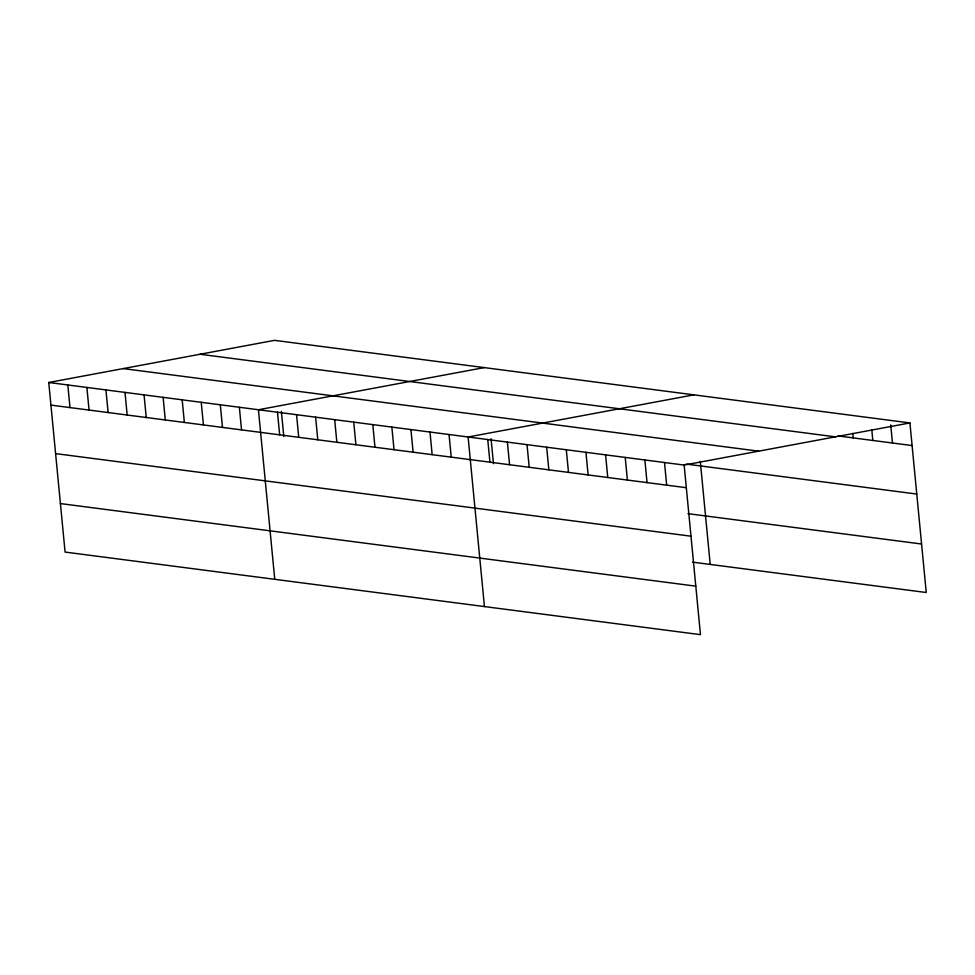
<?xml version="1.0" encoding="UTF-8"?>
<svg xmlns="http://www.w3.org/2000/svg" width="975" height="975" viewBox="0 0 975 975"><rect width="100%" height="100%" fill="white"/><g stroke="black" fill="none" stroke-linecap="round" stroke-linejoin="round"><path stroke-width="1.46" d="M48.75 382.492L684.145 465.075L700.464 634.652L65.081 552.069L48.75 382.492L274.536 340.348L909.919 422.931L926.25 592.508L692.616 562.148M484.209 367.599L258.424 409.744L274.755 579.321M693.883 394.851L468.11 436.995L484.441 606.572M684.145 465.075L909.919 422.931M838.073 435.935L912.1 445.563M200.021 354.254L835.417 436.849M123.252 368.587L758.648 451.169M686.071 464.063L916.768 494.057M50.932 405.112L686.315 487.707M687.948 513.654L921.582 544.013M55.599 453.607L690.995 536.201M60.413 503.575L695.797 586.158M890.723 424.905L892.466 443.016M871.808 429.902L872.82 440.456M852.747 433.375L853.186 437.909M700.294 461.431L710.214 564.428M664.499 462.528L666.681 485.16M644.865 459.981L647.047 482.601M625.219 457.421L627.4 480.053M605.585 454.874L607.766 477.494M585.938 452.315L588.12 474.947M566.304 449.768L568.486 472.388M546.67 447.208L548.84 469.84M527.024 444.661L529.206 467.281M507.39 442.102L509.572 464.734M491.059 438.713L493.46 463.698M487.744 439.554L489.925 462.174M449.048 434.521L451.23 457.153M429.987 432.047L432.169 454.667M410.926 429.561L413.107 452.193M391.865 427.087L394.034 449.719M372.803 424.612L374.973 447.232M353.742 422.138L355.912 444.758M334.681 419.652L336.85 442.284M315.62 417.178L317.789 439.798M296.558 414.704L298.728 437.324M281.373 411.462L283.786 436.447M277.485 412.218L279.667 434.85M239.363 407.27L241.544 429.89M220.301 404.783L222.483 427.416M201.24 402.309L203.422 424.942M182.179 399.835L184.36 422.455M163.118 397.361L165.299 419.981M144.056 394.875L146.238 417.507M124.995 392.401L127.177 415.021M105.934 389.927L108.115 412.547M86.873 387.441L89.054 410.073M67.811 384.967L69.993 407.599"/></g></svg>
